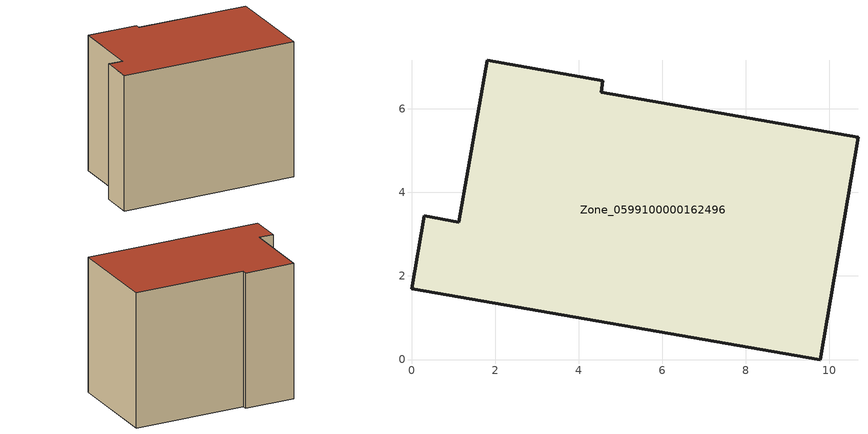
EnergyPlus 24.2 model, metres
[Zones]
Zone_0599100000162496
 floor ground (C_G): 9.78,0 0,1.7 0.3,3.44 1.13,3.29 1.81,7.16 4.58,6.67 4.54,6.4 10.69,5.32 z0
 wall outside (C_F): 1.13,3.29 0.3,3.44 0,1.7 9.78,0 10.69,5.32 4.54,6.4 4.58,6.67 1.81,7.16 1.13,3.29 z0:7.63
 roof outside (C_R): 4.58,6.67 1.81,7.16 1.13,3.29 0.3,3.44 0,1.7 9.78,0 10.69,5.32 4.54,6.4 z7.63
[BUILDING]
Pand.0599100000162496: North Axis=0; Terrain=City; Loads Convergence Tolerance Value=0.04; Temperature Convergence Tolerance Value=0.4; Solar Distribution=FullExterior; Maximum Number of Warmup Days=25; Minimum Number of Warmup Days=1
[Site:Location]
Rotterdam.The.Hague.AP_ZH_NLD Design_Conditions: Latitude=51.96; Longitude=4.45; Time Zone=1; Elevation=-4.5
[SITE:GROUNDTEMPERATURE:BUILDINGSURFACE]
18, 18, 18, 18, 18, 18, 18, 18, 18, 18, 18, 18
[MATERIAL] Thermal Absorptance=0.9; Solar Absorptance=0.7; Visible Absorptance=0.7
Name | Roughness | Thickness | Conductivity | Density | Specific Heat
G.TI.1975-1991 | MediumSmooth | 0.15 | 0.288461 | 540 | 1210
F.TI.1975-1991 | Rough | 0.3 | 0.230769 | 1920 | 840
R.TI.1975-1991 | MediumRough | 0.2 | 0.153846 | 1500 | 1000
[CONSTRUCTION]
C_G: G.TI.1975-1991
C_F: F.TI.1975-1991
C_R: R.TI.1975-1991
[ZONE]
Zone_0599100000162496: Type=1; Multiplier=1; Ceiling Height=Autocalculate; Volume=Autocalculate; Floor Area=autocalculate; Part of Total Floor Area=Yes
[ZONEINFILTRATION:DESIGNFLOWRATE]
Infil_Zone_0599100000162496: Zone or ZoneList or Space or SpaceList=Zone_0599100000162496; Schedule=AlwaysOn; Design Flow Rate Calculation Method=Flow/Area; Flow Rate per Floor Area=0.003; Constant Term Coefficient=1; Temperature Term Coefficient=0; Velocity Term Coefficient=0; Velocity Squared Term Coefficient=0
[HVACTEMPLATE:ZONE:IDEALLOADSAIRSYSTEM]
Zone_0599100000162496: Maximum Heating Supply Air Temperature=50; Minimum Cooling Supply Air Temperature=13; Maximum Heating Supply Air Humidity Ratio=0.0156; Minimum Cooling Supply Air Humidity Ratio=0.0077; Heating Limit=NoLimit; Cooling Limit=NoLimit; Dehumidification Control Type=ConstantSensibleHeatRatio; Cooling Sensible Heat Ratio=0.7; Dehumidification Setpoint=60; Humidification Control Type=None; Humidification Setpoint=30; Outdoor Air Method=None; Outdoor Air Flow Rate per Person=0.00944; Outdoor Air Flow Rate per Zone Floor Area=0; Outdoor Air Flow Rate per Zone=0; Demand Controlled Ventilation Type=None; Outdoor Air Economizer Type=NoEconomizer; Heat Recovery Type=None; Sensible Heat Recovery Effectiveness=0.7; Latent Heat Recovery Effectiveness=0.65
[ZONECONTROL:THERMOSTAT]
ThermostatControl_Zone_0599100000162496: Zone or ZoneList=Zone_0599100000162496; Control Type Schedule=DualSetpointControlType; Control 1=Thermostat_Zone_0599100000162496; Temperature Difference Between Cutout And Setpoint=0
[THERMOSTATSETPOINT:DUALSETPOINT]
Thermostat_Zone_0599100000162496: Heating Setpoint Temperature Schedule=HeatingSetpoint_Zone_0599100000162496; Cooling Setpoint Temperature Schedule=CoolingSetpoint_Zone_0599100000162496
[SCHEDULE:COMPACT]
HeatingSetpoint_Zone_0599100000162496: Through: 12/31, For: AllDays, Until: 24:00, 21
CoolingSetpoint_Zone_0599100000162496: Through: 12/31, For: AllDays, Until: 24:00, 24
DualSetpointControlType: Through: 12/31, For: AllDays, Until: 24:00, 4
AlwaysOn: Through: 12/31, For: AllDays, Until: 24:00, 1
